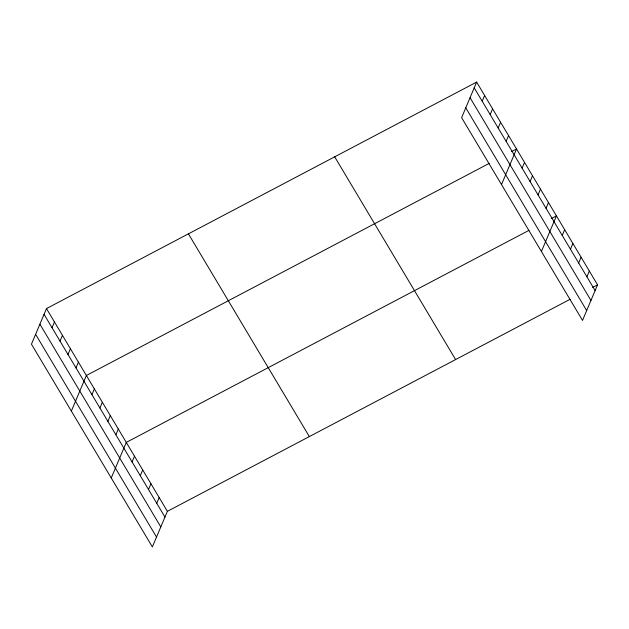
<?xml version="1.0" encoding="UTF-8"?>
<svg xmlns="http://www.w3.org/2000/svg" width="629" height="629" viewBox="0 0 629 629"><rect width="100%" height="100%" fill="white"/><g stroke="black" fill="none" stroke-linecap="round" stroke-linejoin="round"><path stroke-width="0.94" d="M476.64 82.085L461.615 117.67L582.517 320.413L597.55 284.827L476.64 82.085L46.483 308.587L31.45 344.173L152.36 546.916L167.385 511.33L570.157 299.255M52.034 327.717L54.464 321.969M60.014 341.099L62.444 335.351M67.995 354.481L70.424 348.733M75.975 367.863L78.397 362.115M71.352 411.075L86.377 375.489L489.15 163.414M91.936 394.619L94.358 388.871M99.909 408.001L102.338 402.253M107.889 421.383L110.319 415.635M115.87 434.765L118.299 429.017M111.247 477.977L126.28 442.399L529.044 230.324M132.074 461.93L134.504 456.182M140.298 475.721L142.72 469.973M148.515 489.504L150.944 483.756M156.739 503.294L159.168 497.547M482.191 101.214L484.621 95.466M490.172 114.596L492.601 108.848M498.152 127.978L500.582 122.23M506.133 141.36L508.562 135.612M501.51 184.572L516.543 148.994L511.558 151.613M522.094 168.124L524.523 162.376M530.074 181.498L532.504 175.75M538.054 194.88L540.484 189.132M546.035 208.262L548.464 202.514M541.412 251.482L556.445 215.896L551.46 218.522M562.232 235.435L564.661 229.679M570.456 249.218L572.885 243.47M578.68 263.001L581.11 257.253M586.896 276.791L589.326 271.044M592.573 287.453L597.55 284.827M474.211 87.832L595.12 290.574M470.052 97.684L590.961 300.426M465.767 107.826L586.676 310.569M334.691 156.833L455.6 359.576M188.433 233.846L309.342 436.581M46.483 308.587L167.385 511.33M44.054 314.335L164.963 517.077M39.894 324.179L160.804 526.921M35.609 334.329L156.519 537.064"/></g></svg>
